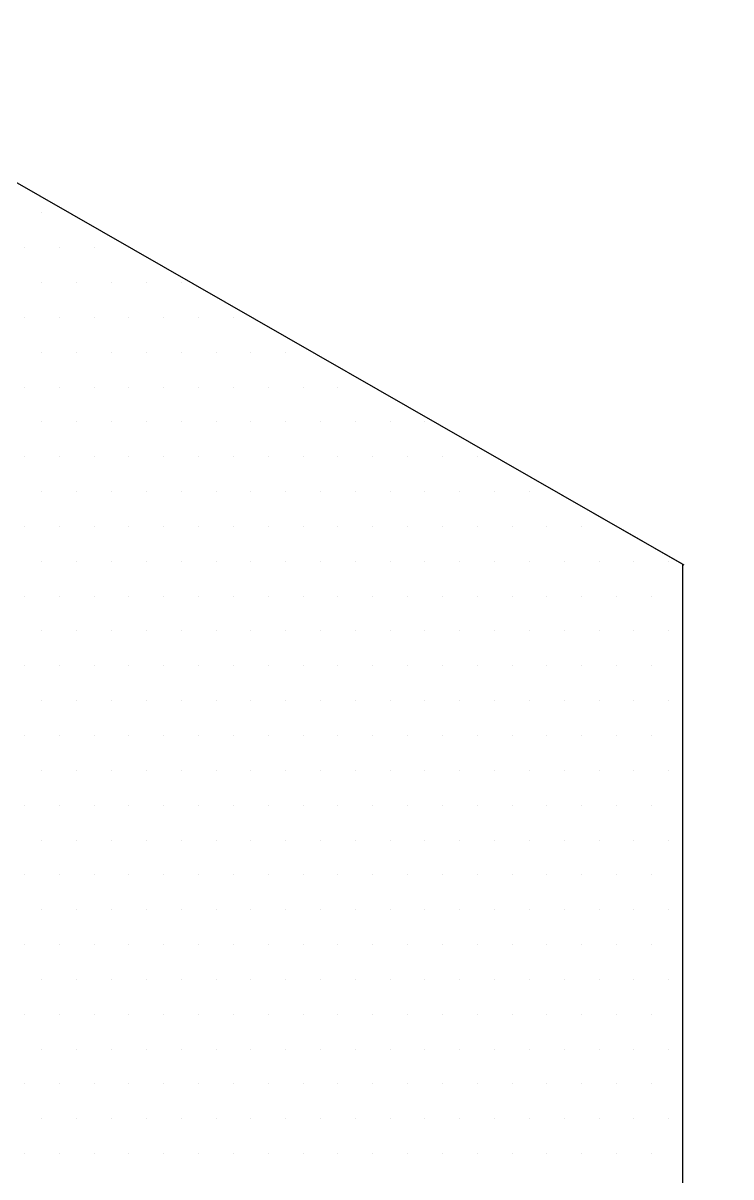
# Model space of a CAD drawing. Extents: x -1392 to 5791, y -3809 to 1722.
# Drawn here: x 1538.04 to 1565.48, y 1116.86 to 1161.56 of the extents above; entities that cross this region are included whole.
import ezdxf

# ---------------------------------------------------------------- set-up
doc = ezdxf.new("R2010")
doc.units = 0
doc.header["$MEASUREMENT"] = 0
for name, color, linetype, lineweight in [('.ATI-HATCH', 7, 'Continuous', 0), ('G-ANNO-TTLB', 7, 'Continuous', 0), ('TYVEK', 7, 'Continuous', 0)]:
    doc.layers.add(name, color=color, linetype=linetype, lineweight=lineweight)

# ---------------------------------------------------------------- blocks, each defined once
blk = doc.blocks.new('Block_87')
at = {"layer": '.ATI-HATCH'}
blk.add_open_spline([(1481.751, 1123.324), (1481.751, 1123.324), (1510.521, 1106.681), (1510.521, 1106.681), (1510.521, 1106.681), (1536.586, 1091.603), (1536.586, 1091.603), (1545.191, 1086.625), (1556.202, 1089.566), (1561.18, 1098.171), (1562.765, 1100.91), (1563.599, 1104.019), (1563.599, 1107.184), (1563.599, 1107.184), (1563.599, 1140.609), (1563.599, 1140.609), (1563.599, 1140.609), (1537.539, 1155.53), (1537.539, 1155.53), (1537.539, 1155.53), (1537.539, 1155.518), (1537.539, 1155.518), (1537.539, 1155.518), (1537.539, 1116.84), (1537.539, 1116.84), (1537.539, 1116.84), (1510.521, 1132.47), (1510.521, 1132.47), (1510.521, 1132.47), (1454.782, 1164.714), (1454.782, 1164.714), (1454.782, 1164.714), (1454.867, 1164.762), (1454.867, 1164.762), (1454.867, 1164.762), (1454.867, 1192.98), (1454.867, 1192.98), (1454.867, 1192.98), (1432.473, 1205.82), (1432.473, 1205.82), (1432.473, 1205.82), (1432.473, 1162.214), (1432.473, 1162.214), (1432.473, 1155.788), (1435.898, 1149.85), (1441.46, 1146.633), (1441.46, 1146.633), (1481.751, 1123.324), (1481.751, 1123.324)], degree=3, knots=[0, 0, 0, 0, 1, 1, 1, 2, 2, 2, 3, 3, 3, 4, 4, 4, 5, 5, 5, 6, 6, 6, 7, 7, 7, 8, 8, 8, 9, 9, 9, 10, 10, 10, 11, 11, 11, 12, 12, 12, 13, 13, 13, 14, 14, 14, 15, 15, 15, 16, 16, 16, 16], dxfattribs=at)
at = {"layer": '.ATI-HATCH', "color": 8, "lineweight": 0, "true_color": 0x808080}
for points in [[(1538.769, 1154.215), (1538.769, 1154.215), (1538.769, 1154.215), (1538.769, 1154.215)], [(1538.094, 1152.865), (1538.094, 1152.865), (1538.094, 1152.865), (1538.094, 1152.865)], [(1539.444, 1152.865), (1539.444, 1152.865), (1539.444, 1152.865), (1539.444, 1152.865)], [(1540.794, 1152.865), (1540.794, 1152.865), (1540.794, 1152.865), (1540.794, 1152.865)], [(1542.144, 1152.865), (1542.144, 1152.865), (1542.144, 1152.865), (1542.144, 1152.865)], [(1538.769, 1151.515), (1538.769, 1151.515), (1538.769, 1151.515), (1538.769, 1151.515)], [(1540.119, 1151.515), (1540.119, 1151.515), (1540.119, 1151.515), (1540.119, 1151.515)], [(1541.469, 1151.515), (1541.469, 1151.515), (1541.469, 1151.515), (1541.469, 1151.515)], [(1542.819, 1151.515), (1542.819, 1151.515), (1542.819, 1151.515), (1542.819, 1151.515)], [(1544.169, 1151.515), (1544.169, 1151.515), (1544.169, 1151.515), (1544.169, 1151.515)], [(1538.094, 1150.165), (1538.094, 1150.165), (1538.094, 1150.165), (1538.094, 1150.165)], [(1539.444, 1150.165), (1539.444, 1150.165), (1539.444, 1150.165), (1539.444, 1150.165)], [(1540.794, 1150.165), (1540.794, 1150.165), (1540.794, 1150.165), (1540.794, 1150.165)], [(1542.144, 1150.165), (1542.144, 1150.165), (1542.144, 1150.165), (1542.144, 1150.165)], [(1543.494, 1150.165), (1543.494, 1150.165), (1543.494, 1150.165), (1543.494, 1150.165)], [(1544.844, 1150.165), (1544.844, 1150.165), (1544.844, 1150.165), (1544.844, 1150.165)], [(1546.194, 1150.165), (1546.194, 1150.165), (1546.194, 1150.165), (1546.194, 1150.165)], [(1538.769, 1148.815), (1538.769, 1148.815), (1538.769, 1148.815), (1538.769, 1148.815)], [(1540.119, 1148.815), (1540.119, 1148.815), (1540.119, 1148.815), (1540.119, 1148.815)], [(1541.469, 1148.815), (1541.469, 1148.815), (1541.469, 1148.815), (1541.469, 1148.815)], [(1542.819, 1148.815), (1542.819, 1148.815), (1542.819, 1148.815), (1542.819, 1148.815)], [(1544.169, 1148.815), (1544.169, 1148.815), (1544.169, 1148.815), (1544.169, 1148.815)], [(1545.519, 1148.815), (1545.519, 1148.815), (1545.519, 1148.815), (1545.519, 1148.815)], [(1546.869, 1148.815), (1546.869, 1148.815), (1546.869, 1148.815), (1546.869, 1148.815)], [(1548.219, 1148.815), (1548.219, 1148.815), (1548.219, 1148.815), (1548.219, 1148.815)], [(1538.094, 1147.465), (1538.094, 1147.465), (1538.094, 1147.465), (1538.094, 1147.465)], [(1539.444, 1147.465), (1539.444, 1147.465), (1539.444, 1147.465), (1539.444, 1147.465)], [(1540.794, 1147.465), (1540.794, 1147.465), (1540.794, 1147.465), (1540.794, 1147.465)], [(1542.144, 1147.465), (1542.144, 1147.465), (1542.144, 1147.465), (1542.144, 1147.465)], [(1543.494, 1147.465), (1543.494, 1147.465), (1543.494, 1147.465), (1543.494, 1147.465)], [(1544.844, 1147.465), (1544.844, 1147.465), (1544.844, 1147.465), (1544.844, 1147.465)], [(1546.194, 1147.465), (1546.194, 1147.465), (1546.194, 1147.465), (1546.194, 1147.465)], [(1547.544, 1147.465), (1547.544, 1147.465), (1547.544, 1147.465), (1547.544, 1147.465)], [(1548.894, 1147.465), (1548.894, 1147.465), (1548.894, 1147.465), (1548.894, 1147.465)], [(1550.244, 1147.465), (1550.244, 1147.465), (1550.244, 1147.465), (1550.244, 1147.465)], [(1551.594, 1147.465), (1551.594, 1147.465), (1551.594, 1147.465), (1551.594, 1147.465)], [(1538.769, 1146.115), (1538.769, 1146.115), (1538.769, 1146.115), (1538.769, 1146.115)], [(1540.119, 1146.115), (1540.119, 1146.115), (1540.119, 1146.115), (1540.119, 1146.115)], [(1541.469, 1146.115), (1541.469, 1146.115), (1541.469, 1146.115), (1541.469, 1146.115)], [(1542.819, 1146.115), (1542.819, 1146.115), (1542.819, 1146.115), (1542.819, 1146.115)], [(1544.169, 1146.115), (1544.169, 1146.115), (1544.169, 1146.115), (1544.169, 1146.115)], [(1545.519, 1146.115), (1545.519, 1146.115), (1545.519, 1146.115), (1545.519, 1146.115)], [(1546.869, 1146.115), (1546.869, 1146.115), (1546.869, 1146.115), (1546.869, 1146.115)], [(1548.219, 1146.115), (1548.219, 1146.115), (1548.219, 1146.115), (1548.219, 1146.115)], [(1549.569, 1146.115), (1549.569, 1146.115), (1549.569, 1146.115), (1549.569, 1146.115)], [(1550.919, 1146.115), (1550.919, 1146.115), (1550.919, 1146.115), (1550.919, 1146.115)], [(1552.269, 1146.115), (1552.269, 1146.115), (1552.269, 1146.115), (1552.269, 1146.115)], [(1553.619, 1146.115), (1553.619, 1146.115), (1553.619, 1146.115), (1553.619, 1146.115)], [(1538.094, 1144.765), (1538.094, 1144.765), (1538.094, 1144.765), (1538.094, 1144.765)], [(1539.444, 1144.765), (1539.444, 1144.765), (1539.444, 1144.765), (1539.444, 1144.765)], [(1540.794, 1144.765), (1540.794, 1144.765), (1540.794, 1144.765), (1540.794, 1144.765)], [(1542.144, 1144.765), (1542.144, 1144.765), (1542.144, 1144.765), (1542.144, 1144.765)], [(1543.494, 1144.765), (1543.494, 1144.765), (1543.494, 1144.765), (1543.494, 1144.765)], [(1544.844, 1144.765), (1544.844, 1144.765), (1544.844, 1144.765), (1544.844, 1144.765)], [(1546.194, 1144.765), (1546.194, 1144.765), (1546.194, 1144.765), (1546.194, 1144.765)], [(1547.544, 1144.765), (1547.544, 1144.765), (1547.544, 1144.765), (1547.544, 1144.765)], [(1548.894, 1144.765), (1548.894, 1144.765), (1548.894, 1144.765), (1548.894, 1144.765)], [(1550.244, 1144.765), (1550.244, 1144.765), (1550.244, 1144.765), (1550.244, 1144.765)], [(1551.594, 1144.765), (1551.594, 1144.765), (1551.594, 1144.765), (1551.594, 1144.765)], [(1552.944, 1144.765), (1552.944, 1144.765), (1552.944, 1144.765), (1552.944, 1144.765)], [(1554.294, 1144.765), (1554.294, 1144.765), (1554.294, 1144.765), (1554.294, 1144.765)], [(1555.644, 1144.765), (1555.644, 1144.765), (1555.644, 1144.765), (1555.644, 1144.765)], [(1538.769, 1143.415), (1538.769, 1143.415), (1538.769, 1143.415), (1538.769, 1143.415)], [(1540.119, 1143.415), (1540.119, 1143.415), (1540.119, 1143.415), (1540.119, 1143.415)], [(1541.469, 1143.415), (1541.469, 1143.415), (1541.469, 1143.415), (1541.469, 1143.415)], [(1542.819, 1143.415), (1542.819, 1143.415), (1542.819, 1143.415), (1542.819, 1143.415)], [(1544.169, 1143.415), (1544.169, 1143.415), (1544.169, 1143.415), (1544.169, 1143.415)], [(1545.519, 1143.415), (1545.519, 1143.415), (1545.519, 1143.415), (1545.519, 1143.415)], [(1546.869, 1143.415), (1546.869, 1143.415), (1546.869, 1143.415), (1546.869, 1143.415)], [(1548.219, 1143.415), (1548.219, 1143.415), (1548.219, 1143.415), (1548.219, 1143.415)], [(1549.569, 1143.415), (1549.569, 1143.415), (1549.569, 1143.415), (1549.569, 1143.415)], [(1550.919, 1143.415), (1550.919, 1143.415), (1550.919, 1143.415), (1550.919, 1143.415)], [(1552.269, 1143.415), (1552.269, 1143.415), (1552.269, 1143.415), (1552.269, 1143.415)], [(1553.619, 1143.415), (1553.619, 1143.415), (1553.619, 1143.415), (1553.619, 1143.415)], [(1554.969, 1143.415), (1554.969, 1143.415), (1554.969, 1143.415), (1554.969, 1143.415)], [(1556.319, 1143.415), (1556.319, 1143.415), (1556.319, 1143.415), (1556.319, 1143.415)], [(1557.669, 1143.415), (1557.669, 1143.415), (1557.669, 1143.415), (1557.669, 1143.415)], [(1538.094, 1142.065), (1538.094, 1142.065), (1538.094, 1142.065), (1538.094, 1142.065)], [(1539.444, 1142.065), (1539.444, 1142.065), (1539.444, 1142.065), (1539.444, 1142.065)], [(1540.794, 1142.065), (1540.794, 1142.065), (1540.794, 1142.065), (1540.794, 1142.065)], [(1542.144, 1142.065), (1542.144, 1142.065), (1542.144, 1142.065), (1542.144, 1142.065)], [(1543.494, 1142.065), (1543.494, 1142.065), (1543.494, 1142.065), (1543.494, 1142.065)], [(1544.844, 1142.065), (1544.844, 1142.065), (1544.844, 1142.065), (1544.844, 1142.065)], [(1546.194, 1142.065), (1546.194, 1142.065), (1546.194, 1142.065), (1546.194, 1142.065)], [(1547.544, 1142.065), (1547.544, 1142.065), (1547.544, 1142.065), (1547.544, 1142.065)], [(1548.894, 1142.065), (1548.894, 1142.065), (1548.894, 1142.065), (1548.894, 1142.065)], [(1550.244, 1142.065), (1550.244, 1142.065), (1550.244, 1142.065), (1550.244, 1142.065)], [(1551.594, 1142.065), (1551.594, 1142.065), (1551.594, 1142.065), (1551.594, 1142.065)], [(1552.944, 1142.065), (1552.944, 1142.065), (1552.944, 1142.065), (1552.944, 1142.065)], [(1554.294, 1142.065), (1554.294, 1142.065), (1554.294, 1142.065), (1554.294, 1142.065)], [(1555.644, 1142.065), (1555.644, 1142.065), (1555.644, 1142.065), (1555.644, 1142.065)], [(1556.994, 1142.065), (1556.994, 1142.065), (1556.994, 1142.065), (1556.994, 1142.065)], [(1558.344, 1142.065), (1558.344, 1142.065), (1558.344, 1142.065), (1558.344, 1142.065)], [(1559.694, 1142.065), (1559.694, 1142.065), (1559.694, 1142.065), (1559.694, 1142.065)], [(1561.044, 1142.065), (1561.044, 1142.065), (1561.044, 1142.065), (1561.044, 1142.065)], [(1538.769, 1140.715), (1538.769, 1140.715), (1538.769, 1140.715), (1538.769, 1140.715)], [(1540.119, 1140.715), (1540.119, 1140.715), (1540.119, 1140.715), (1540.119, 1140.715)], [(1541.469, 1140.715), (1541.469, 1140.715), (1541.469, 1140.715), (1541.469, 1140.715)], [(1542.819, 1140.715), (1542.819, 1140.715), (1542.819, 1140.715), (1542.819, 1140.715)], [(1544.169, 1140.715), (1544.169, 1140.715), (1544.169, 1140.715), (1544.169, 1140.715)], [(1545.519, 1140.715), (1545.519, 1140.715), (1545.519, 1140.715), (1545.519, 1140.715)], [(1546.869, 1140.715), (1546.869, 1140.715), (1546.869, 1140.715), (1546.869, 1140.715)], [(1548.219, 1140.715), (1548.219, 1140.715), (1548.219, 1140.715), (1548.219, 1140.715)], [(1549.569, 1140.715), (1549.569, 1140.715), (1549.569, 1140.715), (1549.569, 1140.715)], [(1550.919, 1140.715), (1550.919, 1140.715), (1550.919, 1140.715), (1550.919, 1140.715)], [(1552.269, 1140.715), (1552.269, 1140.715), (1552.269, 1140.715), (1552.269, 1140.715)], [(1553.619, 1140.715), (1553.619, 1140.715), (1553.619, 1140.715), (1553.619, 1140.715)], [(1554.969, 1140.715), (1554.969, 1140.715), (1554.969, 1140.715), (1554.969, 1140.715)], [(1556.319, 1140.715), (1556.319, 1140.715), (1556.319, 1140.715), (1556.319, 1140.715)], [(1557.669, 1140.715), (1557.669, 1140.715), (1557.669, 1140.715), (1557.669, 1140.715)], [(1559.019, 1140.715), (1559.019, 1140.715), (1559.019, 1140.715), (1559.019, 1140.715)], [(1560.369, 1140.715), (1560.369, 1140.715), (1560.369, 1140.715), (1560.369, 1140.715)], [(1561.719, 1140.715), (1561.719, 1140.715), (1561.719, 1140.715), (1561.719, 1140.715)], [(1563.069, 1140.715), (1563.069, 1140.715), (1563.069, 1140.715), (1563.069, 1140.715)], [(1538.094, 1139.365), (1538.094, 1139.365), (1538.094, 1139.365), (1538.094, 1139.365)], [(1539.444, 1139.365), (1539.444, 1139.365), (1539.444, 1139.365), (1539.444, 1139.365)], [(1540.794, 1139.365), (1540.794, 1139.365), (1540.794, 1139.365), (1540.794, 1139.365)], [(1542.144, 1139.365), (1542.144, 1139.365), (1542.144, 1139.365), (1542.144, 1139.365)], [(1543.494, 1139.365), (1543.494, 1139.365), (1543.494, 1139.365), (1543.494, 1139.365)], [(1544.844, 1139.365), (1544.844, 1139.365), (1544.844, 1139.365), (1544.844, 1139.365)], [(1546.194, 1139.365), (1546.194, 1139.365), (1546.194, 1139.365), (1546.194, 1139.365)], [(1547.544, 1139.365), (1547.544, 1139.365), (1547.544, 1139.365), (1547.544, 1139.365)], [(1548.894, 1139.365), (1548.894, 1139.365), (1548.894, 1139.365), (1548.894, 1139.365)], [(1550.244, 1139.365), (1550.244, 1139.365), (1550.244, 1139.365), (1550.244, 1139.365)], [(1551.594, 1139.365), (1551.594, 1139.365), (1551.594, 1139.365), (1551.594, 1139.365)], [(1552.944, 1139.365), (1552.944, 1139.365), (1552.944, 1139.365), (1552.944, 1139.365)], [(1554.294, 1139.365), (1554.294, 1139.365), (1554.294, 1139.365), (1554.294, 1139.365)], [(1555.644, 1139.365), (1555.644, 1139.365), (1555.644, 1139.365), (1555.644, 1139.365)], [(1556.994, 1139.365), (1556.994, 1139.365), (1556.994, 1139.365), (1556.994, 1139.365)], [(1558.344, 1139.365), (1558.344, 1139.365), (1558.344, 1139.365), (1558.344, 1139.365)], [(1559.694, 1139.365), (1559.694, 1139.365), (1559.694, 1139.365), (1559.694, 1139.365)], [(1561.044, 1139.365), (1561.044, 1139.365), (1561.044, 1139.365), (1561.044, 1139.365)], [(1562.394, 1139.365), (1562.394, 1139.365), (1562.394, 1139.365), (1562.394, 1139.365)], [(1538.769, 1138.015), (1538.769, 1138.015), (1538.769, 1138.015), (1538.769, 1138.015)], [(1540.119, 1138.015), (1540.119, 1138.015), (1540.119, 1138.015), (1540.119, 1138.015)], [(1541.469, 1138.015), (1541.469, 1138.015), (1541.469, 1138.015), (1541.469, 1138.015)], [(1542.819, 1138.015), (1542.819, 1138.015), (1542.819, 1138.015), (1542.819, 1138.015)], [(1544.169, 1138.015), (1544.169, 1138.015), (1544.169, 1138.015), (1544.169, 1138.015)], [(1545.519, 1138.015), (1545.519, 1138.015), (1545.519, 1138.015), (1545.519, 1138.015)], [(1546.869, 1138.015), (1546.869, 1138.015), (1546.869, 1138.015), (1546.869, 1138.015)], [(1548.219, 1138.015), (1548.219, 1138.015), (1548.219, 1138.015), (1548.219, 1138.015)], [(1549.569, 1138.015), (1549.569, 1138.015), (1549.569, 1138.015), (1549.569, 1138.015)], [(1550.919, 1138.015), (1550.919, 1138.015), (1550.919, 1138.015), (1550.919, 1138.015)], [(1552.269, 1138.015), (1552.269, 1138.015), (1552.269, 1138.015), (1552.269, 1138.015)], [(1553.619, 1138.015), (1553.619, 1138.015), (1553.619, 1138.015), (1553.619, 1138.015)], [(1554.969, 1138.015), (1554.969, 1138.015), (1554.969, 1138.015), (1554.969, 1138.015)], [(1556.319, 1138.015), (1556.319, 1138.015), (1556.319, 1138.015), (1556.319, 1138.015)], [(1557.669, 1138.015), (1557.669, 1138.015), (1557.669, 1138.015), (1557.669, 1138.015)], [(1559.019, 1138.015), (1559.019, 1138.015), (1559.019, 1138.015), (1559.019, 1138.015)], [(1560.369, 1138.015), (1560.369, 1138.015), (1560.369, 1138.015), (1560.369, 1138.015)], [(1561.719, 1138.015), (1561.719, 1138.015), (1561.719, 1138.015), (1561.719, 1138.015)], [(1563.069, 1138.015), (1563.069, 1138.015), (1563.069, 1138.015), (1563.069, 1138.015)], [(1538.094, 1136.665), (1538.094, 1136.665), (1538.094, 1136.665), (1538.094, 1136.665)], [(1539.444, 1136.665), (1539.444, 1136.665), (1539.444, 1136.665), (1539.444, 1136.665)], [(1540.794, 1136.665), (1540.794, 1136.665), (1540.794, 1136.665), (1540.794, 1136.665)], [(1542.144, 1136.665), (1542.144, 1136.665), (1542.144, 1136.665), (1542.144, 1136.665)], [(1543.494, 1136.665), (1543.494, 1136.665), (1543.494, 1136.665), (1543.494, 1136.665)], [(1544.844, 1136.665), (1544.844, 1136.665), (1544.844, 1136.665), (1544.844, 1136.665)], [(1546.194, 1136.665), (1546.194, 1136.665), (1546.194, 1136.665), (1546.194, 1136.665)], [(1547.544, 1136.665), (1547.544, 1136.665), (1547.544, 1136.665), (1547.544, 1136.665)], [(1548.894, 1136.665), (1548.894, 1136.665), (1548.894, 1136.665), (1548.894, 1136.665)], [(1550.244, 1136.665), (1550.244, 1136.665), (1550.244, 1136.665), (1550.244, 1136.665)], [(1551.594, 1136.665), (1551.594, 1136.665), (1551.594, 1136.665), (1551.594, 1136.665)], [(1552.944, 1136.665), (1552.944, 1136.665), (1552.944, 1136.665), (1552.944, 1136.665)], [(1554.294, 1136.665), (1554.294, 1136.665), (1554.294, 1136.665), (1554.294, 1136.665)], [(1555.644, 1136.665), (1555.644, 1136.665), (1555.644, 1136.665), (1555.644, 1136.665)], [(1556.994, 1136.665), (1556.994, 1136.665), (1556.994, 1136.665), (1556.994, 1136.665)], [(1558.344, 1136.665), (1558.344, 1136.665), (1558.344, 1136.665), (1558.344, 1136.665)], [(1559.694, 1136.665), (1559.694, 1136.665), (1559.694, 1136.665), (1559.694, 1136.665)], [(1561.044, 1136.665), (1561.044, 1136.665), (1561.044, 1136.665), (1561.044, 1136.665)], [(1562.394, 1136.665), (1562.394, 1136.665), (1562.394, 1136.665), (1562.394, 1136.665)], [(1538.769, 1135.315), (1538.769, 1135.315), (1538.769, 1135.315), (1538.769, 1135.315)], [(1540.119, 1135.315), (1540.119, 1135.315), (1540.119, 1135.315), (1540.119, 1135.315)], [(1541.469, 1135.315), (1541.469, 1135.315), (1541.469, 1135.315), (1541.469, 1135.315)], [(1542.819, 1135.315), (1542.819, 1135.315), (1542.819, 1135.315), (1542.819, 1135.315)], [(1544.169, 1135.315), (1544.169, 1135.315), (1544.169, 1135.315), (1544.169, 1135.315)], [(1545.519, 1135.315), (1545.519, 1135.315), (1545.519, 1135.315), (1545.519, 1135.315)], [(1546.869, 1135.315), (1546.869, 1135.315), (1546.869, 1135.315), (1546.869, 1135.315)], [(1548.219, 1135.315), (1548.219, 1135.315), (1548.219, 1135.315), (1548.219, 1135.315)], [(1549.569, 1135.315), (1549.569, 1135.315), (1549.569, 1135.315), (1549.569, 1135.315)], [(1550.919, 1135.315), (1550.919, 1135.315), (1550.919, 1135.315), (1550.919, 1135.315)], [(1552.269, 1135.315), (1552.269, 1135.315), (1552.269, 1135.315), (1552.269, 1135.315)], [(1553.619, 1135.315), (1553.619, 1135.315), (1553.619, 1135.315), (1553.619, 1135.315)], [(1554.969, 1135.315), (1554.969, 1135.315), (1554.969, 1135.315), (1554.969, 1135.315)], [(1556.319, 1135.315), (1556.319, 1135.315), (1556.319, 1135.315), (1556.319, 1135.315)], [(1557.669, 1135.315), (1557.669, 1135.315), (1557.669, 1135.315), (1557.669, 1135.315)], [(1559.019, 1135.315), (1559.019, 1135.315), (1559.019, 1135.315), (1559.019, 1135.315)], [(1560.369, 1135.315), (1560.369, 1135.315), (1560.369, 1135.315), (1560.369, 1135.315)], [(1561.719, 1135.315), (1561.719, 1135.315), (1561.719, 1135.315), (1561.719, 1135.315)], [(1563.069, 1135.315), (1563.069, 1135.315), (1563.069, 1135.315), (1563.069, 1135.315)], [(1538.094, 1133.965), (1538.094, 1133.965), (1538.094, 1133.965), (1538.094, 1133.965)], [(1539.444, 1133.965), (1539.444, 1133.965), (1539.444, 1133.965), (1539.444, 1133.965)], [(1540.794, 1133.965), (1540.794, 1133.965), (1540.794, 1133.965), (1540.794, 1133.965)], [(1542.144, 1133.965), (1542.144, 1133.965), (1542.144, 1133.965), (1542.144, 1133.965)], [(1543.494, 1133.965), (1543.494, 1133.965), (1543.494, 1133.965), (1543.494, 1133.965)], [(1544.844, 1133.965), (1544.844, 1133.965), (1544.844, 1133.965), (1544.844, 1133.965)], [(1546.194, 1133.965), (1546.194, 1133.965), (1546.194, 1133.965), (1546.194, 1133.965)], [(1547.544, 1133.965), (1547.544, 1133.965), (1547.544, 1133.965), (1547.544, 1133.965)], [(1548.894, 1133.965), (1548.894, 1133.965), (1548.894, 1133.965), (1548.894, 1133.965)], [(1550.244, 1133.965), (1550.244, 1133.965), (1550.244, 1133.965), (1550.244, 1133.965)], [(1551.594, 1133.965), (1551.594, 1133.965), (1551.594, 1133.965), (1551.594, 1133.965)], [(1552.944, 1133.965), (1552.944, 1133.965), (1552.944, 1133.965), (1552.944, 1133.965)], [(1554.294, 1133.965), (1554.294, 1133.965), (1554.294, 1133.965), (1554.294, 1133.965)], [(1555.644, 1133.965), (1555.644, 1133.965), (1555.644, 1133.965), (1555.644, 1133.965)], [(1556.994, 1133.965), (1556.994, 1133.965), (1556.994, 1133.965), (1556.994, 1133.965)], [(1558.344, 1133.965), (1558.344, 1133.965), (1558.344, 1133.965), (1558.344, 1133.965)], [(1559.694, 1133.965), (1559.694, 1133.965), (1559.694, 1133.965), (1559.694, 1133.965)], [(1561.044, 1133.965), (1561.044, 1133.965), (1561.044, 1133.965), (1561.044, 1133.965)], [(1562.394, 1133.965), (1562.394, 1133.965), (1562.394, 1133.965), (1562.394, 1133.965)], [(1538.769, 1132.615), (1538.769, 1132.615), (1538.769, 1132.615), (1538.769, 1132.615)], [(1540.119, 1132.615), (1540.119, 1132.615), (1540.119, 1132.615), (1540.119, 1132.615)], [(1541.469, 1132.615), (1541.469, 1132.615), (1541.469, 1132.615), (1541.469, 1132.615)], [(1542.819, 1132.615), (1542.819, 1132.615), (1542.819, 1132.615), (1542.819, 1132.615)], [(1544.169, 1132.615), (1544.169, 1132.615), (1544.169, 1132.615), (1544.169, 1132.615)], [(1545.519, 1132.615), (1545.519, 1132.615), (1545.519, 1132.615), (1545.519, 1132.615)], [(1546.869, 1132.615), (1546.869, 1132.615), (1546.869, 1132.615), (1546.869, 1132.615)], [(1548.219, 1132.615), (1548.219, 1132.615), (1548.219, 1132.615), (1548.219, 1132.615)], [(1549.569, 1132.615), (1549.569, 1132.615), (1549.569, 1132.615), (1549.569, 1132.615)], [(1550.919, 1132.615), (1550.919, 1132.615), (1550.919, 1132.615), (1550.919, 1132.615)], [(1552.269, 1132.615), (1552.269, 1132.615), (1552.269, 1132.615), (1552.269, 1132.615)], [(1553.619, 1132.615), (1553.619, 1132.615), (1553.619, 1132.615), (1553.619, 1132.615)], [(1554.969, 1132.615), (1554.969, 1132.615), (1554.969, 1132.615), (1554.969, 1132.615)], [(1556.319, 1132.615), (1556.319, 1132.615), (1556.319, 1132.615), (1556.319, 1132.615)], [(1557.669, 1132.615), (1557.669, 1132.615), (1557.669, 1132.615), (1557.669, 1132.615)], [(1559.019, 1132.615), (1559.019, 1132.615), (1559.019, 1132.615), (1559.019, 1132.615)], [(1560.369, 1132.615), (1560.369, 1132.615), (1560.369, 1132.615), (1560.369, 1132.615)], [(1561.719, 1132.615), (1561.719, 1132.615), (1561.719, 1132.615), (1561.719, 1132.615)], [(1563.069, 1132.615), (1563.069, 1132.615), (1563.069, 1132.615), (1563.069, 1132.615)], [(1538.094, 1131.265), (1538.094, 1131.265), (1538.094, 1131.265), (1538.094, 1131.265)], [(1539.444, 1131.265), (1539.444, 1131.265), (1539.444, 1131.265), (1539.444, 1131.265)], [(1540.794, 1131.265), (1540.794, 1131.265), (1540.794, 1131.265), (1540.794, 1131.265)], [(1542.144, 1131.265), (1542.144, 1131.265), (1542.144, 1131.265), (1542.144, 1131.265)], [(1543.494, 1131.265), (1543.494, 1131.265), (1543.494, 1131.265), (1543.494, 1131.265)], [(1544.844, 1131.265), (1544.844, 1131.265), (1544.844, 1131.265), (1544.844, 1131.265)], [(1546.194, 1131.265), (1546.194, 1131.265), (1546.194, 1131.265), (1546.194, 1131.265)], [(1547.544, 1131.265), (1547.544, 1131.265), (1547.544, 1131.265), (1547.544, 1131.265)], [(1548.894, 1131.265), (1548.894, 1131.265), (1548.894, 1131.265), (1548.894, 1131.265)], [(1550.244, 1131.265), (1550.244, 1131.265), (1550.244, 1131.265), (1550.244, 1131.265)], [(1551.594, 1131.265), (1551.594, 1131.265), (1551.594, 1131.265), (1551.594, 1131.265)], [(1552.944, 1131.265), (1552.944, 1131.265), (1552.944, 1131.265), (1552.944, 1131.265)], [(1554.294, 1131.265), (1554.294, 1131.265), (1554.294, 1131.265), (1554.294, 1131.265)], [(1555.644, 1131.265), (1555.644, 1131.265), (1555.644, 1131.265), (1555.644, 1131.265)], [(1556.994, 1131.265), (1556.994, 1131.265), (1556.994, 1131.265), (1556.994, 1131.265)], [(1558.344, 1131.265), (1558.344, 1131.265), (1558.344, 1131.265), (1558.344, 1131.265)], [(1559.694, 1131.265), (1559.694, 1131.265), (1559.694, 1131.265), (1559.694, 1131.265)], [(1561.044, 1131.265), (1561.044, 1131.265), (1561.044, 1131.265), (1561.044, 1131.265)], [(1562.394, 1131.265), (1562.394, 1131.265), (1562.394, 1131.265), (1562.394, 1131.265)], [(1538.769, 1129.915), (1538.769, 1129.915), (1538.769, 1129.915), (1538.769, 1129.915)], [(1540.119, 1129.915), (1540.119, 1129.915), (1540.119, 1129.915), (1540.119, 1129.915)], [(1541.469, 1129.915), (1541.469, 1129.915), (1541.469, 1129.915), (1541.469, 1129.915)], [(1542.819, 1129.915), (1542.819, 1129.915), (1542.819, 1129.915), (1542.819, 1129.915)], [(1544.169, 1129.915), (1544.169, 1129.915), (1544.169, 1129.915), (1544.169, 1129.915)], [(1545.519, 1129.915), (1545.519, 1129.915), (1545.519, 1129.915), (1545.519, 1129.915)], [(1546.869, 1129.915), (1546.869, 1129.915), (1546.869, 1129.915), (1546.869, 1129.915)], [(1548.219, 1129.915), (1548.219, 1129.915), (1548.219, 1129.915), (1548.219, 1129.915)], [(1549.569, 1129.915), (1549.569, 1129.915), (1549.569, 1129.915), (1549.569, 1129.915)], [(1550.919, 1129.915), (1550.919, 1129.915), (1550.919, 1129.915), (1550.919, 1129.915)], [(1552.269, 1129.915), (1552.269, 1129.915), (1552.269, 1129.915), (1552.269, 1129.915)], [(1553.619, 1129.915), (1553.619, 1129.915), (1553.619, 1129.915), (1553.619, 1129.915)], [(1554.969, 1129.915), (1554.969, 1129.915), (1554.969, 1129.915), (1554.969, 1129.915)], [(1556.319, 1129.915), (1556.319, 1129.915), (1556.319, 1129.915), (1556.319, 1129.915)], [(1557.669, 1129.915), (1557.669, 1129.915), (1557.669, 1129.915), (1557.669, 1129.915)], [(1559.019, 1129.915), (1559.019, 1129.915), (1559.019, 1129.915), (1559.019, 1129.915)], [(1560.369, 1129.915), (1560.369, 1129.915), (1560.369, 1129.915), (1560.369, 1129.915)], [(1561.719, 1129.915), (1561.719, 1129.915), (1561.719, 1129.915), (1561.719, 1129.915)], [(1563.069, 1129.915), (1563.069, 1129.915), (1563.069, 1129.915), (1563.069, 1129.915)], [(1538.094, 1128.565), (1538.094, 1128.565), (1538.094, 1128.565), (1538.094, 1128.565)], [(1539.444, 1128.565), (1539.444, 1128.565), (1539.444, 1128.565), (1539.444, 1128.565)], [(1540.794, 1128.565), (1540.794, 1128.565), (1540.794, 1128.565), (1540.794, 1128.565)], [(1542.144, 1128.565), (1542.144, 1128.565), (1542.144, 1128.565), (1542.144, 1128.565)], [(1543.494, 1128.565), (1543.494, 1128.565), (1543.494, 1128.565), (1543.494, 1128.565)], [(1544.844, 1128.565), (1544.844, 1128.565), (1544.844, 1128.565), (1544.844, 1128.565)], [(1546.194, 1128.565), (1546.194, 1128.565), (1546.194, 1128.565), (1546.194, 1128.565)], [(1547.544, 1128.565), (1547.544, 1128.565), (1547.544, 1128.565), (1547.544, 1128.565)], [(1548.894, 1128.565), (1548.894, 1128.565), (1548.894, 1128.565), (1548.894, 1128.565)], [(1550.244, 1128.565), (1550.244, 1128.565), (1550.244, 1128.565), (1550.244, 1128.565)], [(1551.594, 1128.565), (1551.594, 1128.565), (1551.594, 1128.565), (1551.594, 1128.565)], [(1552.944, 1128.565), (1552.944, 1128.565), (1552.944, 1128.565), (1552.944, 1128.565)], [(1554.294, 1128.565), (1554.294, 1128.565), (1554.294, 1128.565), (1554.294, 1128.565)], [(1555.644, 1128.565), (1555.644, 1128.565), (1555.644, 1128.565), (1555.644, 1128.565)], [(1556.994, 1128.565), (1556.994, 1128.565), (1556.994, 1128.565), (1556.994, 1128.565)], [(1558.344, 1128.565), (1558.344, 1128.565), (1558.344, 1128.565), (1558.344, 1128.565)], [(1559.694, 1128.565), (1559.694, 1128.565), (1559.694, 1128.565), (1559.694, 1128.565)], [(1561.044, 1128.565), (1561.044, 1128.565), (1561.044, 1128.565), (1561.044, 1128.565)], [(1562.394, 1128.565), (1562.394, 1128.565), (1562.394, 1128.565), (1562.394, 1128.565)], [(1538.769, 1127.215), (1538.769, 1127.215), (1538.769, 1127.215), (1538.769, 1127.215)], [(1540.119, 1127.215), (1540.119, 1127.215), (1540.119, 1127.215), (1540.119, 1127.215)], [(1541.469, 1127.215), (1541.469, 1127.215), (1541.469, 1127.215), (1541.469, 1127.215)], [(1542.819, 1127.215), (1542.819, 1127.215), (1542.819, 1127.215), (1542.819, 1127.215)], [(1544.169, 1127.215), (1544.169, 1127.215), (1544.169, 1127.215), (1544.169, 1127.215)], [(1545.519, 1127.215), (1545.519, 1127.215), (1545.519, 1127.215), (1545.519, 1127.215)], [(1546.869, 1127.215), (1546.869, 1127.215), (1546.869, 1127.215), (1546.869, 1127.215)], [(1548.219, 1127.215), (1548.219, 1127.215), (1548.219, 1127.215), (1548.219, 1127.215)], [(1549.569, 1127.215), (1549.569, 1127.215), (1549.569, 1127.215), (1549.569, 1127.215)], [(1550.919, 1127.215), (1550.919, 1127.215), (1550.919, 1127.215), (1550.919, 1127.215)], [(1552.269, 1127.215), (1552.269, 1127.215), (1552.269, 1127.215), (1552.269, 1127.215)], [(1553.619, 1127.215), (1553.619, 1127.215), (1553.619, 1127.215), (1553.619, 1127.215)], [(1554.969, 1127.215), (1554.969, 1127.215), (1554.969, 1127.215), (1554.969, 1127.215)], [(1556.319, 1127.215), (1556.319, 1127.215), (1556.319, 1127.215), (1556.319, 1127.215)], [(1557.669, 1127.215), (1557.669, 1127.215), (1557.669, 1127.215), (1557.669, 1127.215)], [(1559.019, 1127.215), (1559.019, 1127.215), (1559.019, 1127.215), (1559.019, 1127.215)], [(1560.369, 1127.215), (1560.369, 1127.215), (1560.369, 1127.215), (1560.369, 1127.215)], [(1561.719, 1127.215), (1561.719, 1127.215), (1561.719, 1127.215), (1561.719, 1127.215)], [(1563.069, 1127.215), (1563.069, 1127.215), (1563.069, 1127.215), (1563.069, 1127.215)], [(1538.094, 1125.865), (1538.094, 1125.865), (1538.094, 1125.865), (1538.094, 1125.865)], [(1539.444, 1125.865), (1539.444, 1125.865), (1539.444, 1125.865), (1539.444, 1125.865)], [(1540.794, 1125.865), (1540.794, 1125.865), (1540.794, 1125.865), (1540.794, 1125.865)], [(1542.144, 1125.865), (1542.144, 1125.865), (1542.144, 1125.865), (1542.144, 1125.865)], [(1543.494, 1125.865), (1543.494, 1125.865), (1543.494, 1125.865), (1543.494, 1125.865)], [(1544.844, 1125.865), (1544.844, 1125.865), (1544.844, 1125.865), (1544.844, 1125.865)], [(1546.194, 1125.865), (1546.194, 1125.865), (1546.194, 1125.865), (1546.194, 1125.865)], [(1547.544, 1125.865), (1547.544, 1125.865), (1547.544, 1125.865), (1547.544, 1125.865)], [(1548.894, 1125.865), (1548.894, 1125.865), (1548.894, 1125.865), (1548.894, 1125.865)], [(1550.244, 1125.865), (1550.244, 1125.865), (1550.244, 1125.865), (1550.244, 1125.865)], [(1551.594, 1125.865), (1551.594, 1125.865), (1551.594, 1125.865), (1551.594, 1125.865)], [(1552.944, 1125.865), (1552.944, 1125.865), (1552.944, 1125.865), (1552.944, 1125.865)], [(1554.294, 1125.865), (1554.294, 1125.865), (1554.294, 1125.865), (1554.294, 1125.865)], [(1555.644, 1125.865), (1555.644, 1125.865), (1555.644, 1125.865), (1555.644, 1125.865)], [(1556.994, 1125.865), (1556.994, 1125.865), (1556.994, 1125.865), (1556.994, 1125.865)], [(1558.344, 1125.865), (1558.344, 1125.865), (1558.344, 1125.865), (1558.344, 1125.865)], [(1559.694, 1125.865), (1559.694, 1125.865), (1559.694, 1125.865), (1559.694, 1125.865)], [(1561.044, 1125.865), (1561.044, 1125.865), (1561.044, 1125.865), (1561.044, 1125.865)], [(1562.394, 1125.865), (1562.394, 1125.865), (1562.394, 1125.865), (1562.394, 1125.865)], [(1538.769, 1124.515), (1538.769, 1124.515), (1538.769, 1124.515), (1538.769, 1124.515)], [(1540.119, 1124.515), (1540.119, 1124.515), (1540.119, 1124.515), (1540.119, 1124.515)], [(1541.469, 1124.515), (1541.469, 1124.515), (1541.469, 1124.515), (1541.469, 1124.515)], [(1542.819, 1124.515), (1542.819, 1124.515), (1542.819, 1124.515), (1542.819, 1124.515)], [(1544.169, 1124.515), (1544.169, 1124.515), (1544.169, 1124.515), (1544.169, 1124.515)], [(1545.519, 1124.515), (1545.519, 1124.515), (1545.519, 1124.515), (1545.519, 1124.515)], [(1546.869, 1124.515), (1546.869, 1124.515), (1546.869, 1124.515), (1546.869, 1124.515)], [(1548.219, 1124.515), (1548.219, 1124.515), (1548.219, 1124.515), (1548.219, 1124.515)], [(1549.569, 1124.515), (1549.569, 1124.515), (1549.569, 1124.515), (1549.569, 1124.515)], [(1550.919, 1124.515), (1550.919, 1124.515), (1550.919, 1124.515), (1550.919, 1124.515)], [(1552.269, 1124.515), (1552.269, 1124.515), (1552.269, 1124.515), (1552.269, 1124.515)], [(1553.619, 1124.515), (1553.619, 1124.515), (1553.619, 1124.515), (1553.619, 1124.515)], [(1554.969, 1124.515), (1554.969, 1124.515), (1554.969, 1124.515), (1554.969, 1124.515)], [(1556.319, 1124.515), (1556.319, 1124.515), (1556.319, 1124.515), (1556.319, 1124.515)], [(1557.669, 1124.515), (1557.669, 1124.515), (1557.669, 1124.515), (1557.669, 1124.515)], [(1559.019, 1124.515), (1559.019, 1124.515), (1559.019, 1124.515), (1559.019, 1124.515)], [(1560.369, 1124.515), (1560.369, 1124.515), (1560.369, 1124.515), (1560.369, 1124.515)], [(1561.719, 1124.515), (1561.719, 1124.515), (1561.719, 1124.515), (1561.719, 1124.515)], [(1563.069, 1124.515), (1563.069, 1124.515), (1563.069, 1124.515), (1563.069, 1124.515)], [(1538.094, 1123.165), (1538.094, 1123.165), (1538.094, 1123.165), (1538.094, 1123.165)], [(1539.444, 1123.165), (1539.444, 1123.165), (1539.444, 1123.165), (1539.444, 1123.165)], [(1540.794, 1123.165), (1540.794, 1123.165), (1540.794, 1123.165), (1540.794, 1123.165)], [(1542.144, 1123.165), (1542.144, 1123.165), (1542.144, 1123.165), (1542.144, 1123.165)], [(1543.494, 1123.165), (1543.494, 1123.165), (1543.494, 1123.165), (1543.494, 1123.165)], [(1544.844, 1123.165), (1544.844, 1123.165), (1544.844, 1123.165), (1544.844, 1123.165)], [(1546.194, 1123.165), (1546.194, 1123.165), (1546.194, 1123.165), (1546.194, 1123.165)], [(1547.544, 1123.165), (1547.544, 1123.165), (1547.544, 1123.165), (1547.544, 1123.165)], [(1548.894, 1123.165), (1548.894, 1123.165), (1548.894, 1123.165), (1548.894, 1123.165)], [(1550.244, 1123.165), (1550.244, 1123.165), (1550.244, 1123.165), (1550.244, 1123.165)], [(1551.594, 1123.165), (1551.594, 1123.165), (1551.594, 1123.165), (1551.594, 1123.165)], [(1552.944, 1123.165), (1552.944, 1123.165), (1552.944, 1123.165), (1552.944, 1123.165)], [(1554.294, 1123.165), (1554.294, 1123.165), (1554.294, 1123.165), (1554.294, 1123.165)], [(1555.644, 1123.165), (1555.644, 1123.165), (1555.644, 1123.165), (1555.644, 1123.165)], [(1556.994, 1123.165), (1556.994, 1123.165), (1556.994, 1123.165), (1556.994, 1123.165)], [(1558.344, 1123.165), (1558.344, 1123.165), (1558.344, 1123.165), (1558.344, 1123.165)], [(1559.694, 1123.165), (1559.694, 1123.165), (1559.694, 1123.165), (1559.694, 1123.165)], [(1561.044, 1123.165), (1561.044, 1123.165), (1561.044, 1123.165), (1561.044, 1123.165)], [(1562.394, 1123.165), (1562.394, 1123.165), (1562.394, 1123.165), (1562.394, 1123.165)], [(1538.769, 1121.815), (1538.769, 1121.815), (1538.769, 1121.815), (1538.769, 1121.815)], [(1540.119, 1121.815), (1540.119, 1121.815), (1540.119, 1121.815), (1540.119, 1121.815)], [(1541.469, 1121.815), (1541.469, 1121.815), (1541.469, 1121.815), (1541.469, 1121.815)], [(1542.819, 1121.815), (1542.819, 1121.815), (1542.819, 1121.815), (1542.819, 1121.815)], [(1544.169, 1121.815), (1544.169, 1121.815), (1544.169, 1121.815), (1544.169, 1121.815)], [(1545.519, 1121.815), (1545.519, 1121.815), (1545.519, 1121.815), (1545.519, 1121.815)], [(1546.869, 1121.815), (1546.869, 1121.815), (1546.869, 1121.815), (1546.869, 1121.815)], [(1548.219, 1121.815), (1548.219, 1121.815), (1548.219, 1121.815), (1548.219, 1121.815)], [(1549.569, 1121.815), (1549.569, 1121.815), (1549.569, 1121.815), (1549.569, 1121.815)], [(1550.919, 1121.815), (1550.919, 1121.815), (1550.919, 1121.815), (1550.919, 1121.815)], [(1552.269, 1121.815), (1552.269, 1121.815), (1552.269, 1121.815), (1552.269, 1121.815)], [(1553.619, 1121.815), (1553.619, 1121.815), (1553.619, 1121.815), (1553.619, 1121.815)], [(1554.969, 1121.815), (1554.969, 1121.815), (1554.969, 1121.815), (1554.969, 1121.815)], [(1556.319, 1121.815), (1556.319, 1121.815), (1556.319, 1121.815), (1556.319, 1121.815)], [(1557.669, 1121.815), (1557.669, 1121.815), (1557.669, 1121.815), (1557.669, 1121.815)], [(1559.019, 1121.815), (1559.019, 1121.815), (1559.019, 1121.815), (1559.019, 1121.815)], [(1560.369, 1121.815), (1560.369, 1121.815), (1560.369, 1121.815), (1560.369, 1121.815)], [(1561.719, 1121.815), (1561.719, 1121.815), (1561.719, 1121.815), (1561.719, 1121.815)], [(1563.069, 1121.815), (1563.069, 1121.815), (1563.069, 1121.815), (1563.069, 1121.815)], [(1538.094, 1120.465), (1538.094, 1120.465), (1538.094, 1120.465), (1538.094, 1120.465)], [(1539.444, 1120.465), (1539.444, 1120.465), (1539.444, 1120.465), (1539.444, 1120.465)], [(1540.794, 1120.465), (1540.794, 1120.465), (1540.794, 1120.465), (1540.794, 1120.465)], [(1542.144, 1120.465), (1542.144, 1120.465), (1542.144, 1120.465), (1542.144, 1120.465)], [(1543.494, 1120.465), (1543.494, 1120.465), (1543.494, 1120.465), (1543.494, 1120.465)], [(1544.844, 1120.465), (1544.844, 1120.465), (1544.844, 1120.465), (1544.844, 1120.465)], [(1546.194, 1120.465), (1546.194, 1120.465), (1546.194, 1120.465), (1546.194, 1120.465)], [(1547.544, 1120.465), (1547.544, 1120.465), (1547.544, 1120.465), (1547.544, 1120.465)], [(1548.894, 1120.465), (1548.894, 1120.465), (1548.894, 1120.465), (1548.894, 1120.465)], [(1550.244, 1120.465), (1550.244, 1120.465), (1550.244, 1120.465), (1550.244, 1120.465)], [(1551.594, 1120.465), (1551.594, 1120.465), (1551.594, 1120.465), (1551.594, 1120.465)], [(1552.944, 1120.465), (1552.944, 1120.465), (1552.944, 1120.465), (1552.944, 1120.465)], [(1554.294, 1120.465), (1554.294, 1120.465), (1554.294, 1120.465), (1554.294, 1120.465)], [(1555.644, 1120.465), (1555.644, 1120.465), (1555.644, 1120.465), (1555.644, 1120.465)], [(1556.994, 1120.465), (1556.994, 1120.465), (1556.994, 1120.465), (1556.994, 1120.465)], [(1558.344, 1120.465), (1558.344, 1120.465), (1558.344, 1120.465), (1558.344, 1120.465)], [(1559.694, 1120.465), (1559.694, 1120.465), (1559.694, 1120.465), (1559.694, 1120.465)], [(1561.044, 1120.465), (1561.044, 1120.465), (1561.044, 1120.465), (1561.044, 1120.465)], [(1562.394, 1120.465), (1562.394, 1120.465), (1562.394, 1120.465), (1562.394, 1120.465)], [(1538.769, 1119.115), (1538.769, 1119.115), (1538.769, 1119.115), (1538.769, 1119.115)], [(1540.119, 1119.115), (1540.119, 1119.115), (1540.119, 1119.115), (1540.119, 1119.115)], [(1541.469, 1119.115), (1541.469, 1119.115), (1541.469, 1119.115), (1541.469, 1119.115)], [(1542.819, 1119.115), (1542.819, 1119.115), (1542.819, 1119.115), (1542.819, 1119.115)], [(1544.169, 1119.115), (1544.169, 1119.115), (1544.169, 1119.115), (1544.169, 1119.115)], [(1545.519, 1119.115), (1545.519, 1119.115), (1545.519, 1119.115), (1545.519, 1119.115)], [(1546.869, 1119.115), (1546.869, 1119.115), (1546.869, 1119.115), (1546.869, 1119.115)], [(1548.219, 1119.115), (1548.219, 1119.115), (1548.219, 1119.115), (1548.219, 1119.115)], [(1549.569, 1119.115), (1549.569, 1119.115), (1549.569, 1119.115), (1549.569, 1119.115)], [(1550.919, 1119.115), (1550.919, 1119.115), (1550.919, 1119.115), (1550.919, 1119.115)], [(1552.269, 1119.115), (1552.269, 1119.115), (1552.269, 1119.115), (1552.269, 1119.115)], [(1553.619, 1119.115), (1553.619, 1119.115), (1553.619, 1119.115), (1553.619, 1119.115)], [(1554.969, 1119.115), (1554.969, 1119.115), (1554.969, 1119.115), (1554.969, 1119.115)], [(1556.319, 1119.115), (1556.319, 1119.115), (1556.319, 1119.115), (1556.319, 1119.115)], [(1557.669, 1119.115), (1557.669, 1119.115), (1557.669, 1119.115), (1557.669, 1119.115)], [(1559.019, 1119.115), (1559.019, 1119.115), (1559.019, 1119.115), (1559.019, 1119.115)], [(1560.369, 1119.115), (1560.369, 1119.115), (1560.369, 1119.115), (1560.369, 1119.115)], [(1561.719, 1119.115), (1561.719, 1119.115), (1561.719, 1119.115), (1561.719, 1119.115)], [(1563.069, 1119.115), (1563.069, 1119.115), (1563.069, 1119.115), (1563.069, 1119.115)], [(1538.094, 1117.765), (1538.094, 1117.765), (1538.094, 1117.765), (1538.094, 1117.765)], [(1539.444, 1117.765), (1539.444, 1117.765), (1539.444, 1117.765), (1539.444, 1117.765)], [(1540.794, 1117.765), (1540.794, 1117.765), (1540.794, 1117.765), (1540.794, 1117.765)], [(1542.144, 1117.765), (1542.144, 1117.765), (1542.144, 1117.765), (1542.144, 1117.765)], [(1543.494, 1117.765), (1543.494, 1117.765), (1543.494, 1117.765), (1543.494, 1117.765)], [(1544.844, 1117.765), (1544.844, 1117.765), (1544.844, 1117.765), (1544.844, 1117.765)], [(1546.194, 1117.765), (1546.194, 1117.765), (1546.194, 1117.765), (1546.194, 1117.765)], [(1547.544, 1117.765), (1547.544, 1117.765), (1547.544, 1117.765), (1547.544, 1117.765)], [(1548.894, 1117.765), (1548.894, 1117.765), (1548.894, 1117.765), (1548.894, 1117.765)], [(1550.244, 1117.765), (1550.244, 1117.765), (1550.244, 1117.765), (1550.244, 1117.765)], [(1551.594, 1117.765), (1551.594, 1117.765), (1551.594, 1117.765), (1551.594, 1117.765)], [(1552.944, 1117.765), (1552.944, 1117.765), (1552.944, 1117.765), (1552.944, 1117.765)], [(1554.294, 1117.765), (1554.294, 1117.765), (1554.294, 1117.765), (1554.294, 1117.765)], [(1555.644, 1117.765), (1555.644, 1117.765), (1555.644, 1117.765), (1555.644, 1117.765)], [(1556.994, 1117.765), (1556.994, 1117.765), (1556.994, 1117.765), (1556.994, 1117.765)], [(1558.344, 1117.765), (1558.344, 1117.765), (1558.344, 1117.765), (1558.344, 1117.765)], [(1559.694, 1117.765), (1559.694, 1117.765), (1559.694, 1117.765), (1559.694, 1117.765)], [(1561.044, 1117.765), (1561.044, 1117.765), (1561.044, 1117.765), (1561.044, 1117.765)], [(1562.394, 1117.765), (1562.394, 1117.765), (1562.394, 1117.765), (1562.394, 1117.765)]]:
    blk.add_open_spline(points, degree=3, dxfattribs=at)

msp = doc.modelspace()

# ---------------------------------------------------------------- hatches: boundary and pattern name
at = {"layer": 'G-ANNO-TTLB', "true_color": 0xff00ff, "transparency": 33554687}
h = msp.add_hatch(color=6, dxfattribs=at)
edge = h.paths.add_edge_path()
edge.add_spline(control_points=[(1773.018, -796.5), (1773.018, -796.5), (-1156.5, -796.5), (-1156.5, -796.5), (-1156.5, -796.5), (-1156.5, 1660.5), (-1156.5, 1660.5), (-1156.5, 1660.5), (1773.018, 1660.5), (1773.018, 1660.5), (1773.018, 1660.5), (1773.018, -796.5), (1773.018, -796.5)], knot_values=[0, 0, 0, 0, 1, 1, 1, 2, 2, 2, 3, 3, 3, 4, 4, 4, 4], degree=3, periodic=0)
edge = h.paths.add_edge_path()
edge.add_spline(control_points=[(-1147.5, 1651.5), (-1147.5, 1651.5), (-1147.5, -787.5), (-1147.5, -787.5), (-1147.5, -787.5), (1764.018, -787.5), (1764.018, -787.5), (1764.018, -787.5), (1764.018, 1651.5), (1764.018, 1651.5), (1764.018, 1651.5), (-1147.5, 1651.5), (-1147.5, 1651.5)], knot_values=[0, 0, 0, 0, 1, 1, 1, 2, 2, 2, 3, 3, 3, 4, 4, 4, 4], degree=3, periodic=0)
edge.add_line((-1147.5, 1651.5), (-1147.5, 1651.5))

# ---------------------------------------------------------------- linework, layer by layer
at = {"layer": 'G-ANNO-TTLB'}
for points in [[(1773.018, -796.5), (1773.018, -796.5), (-1156.5, -796.5), (-1156.5, -796.5), (-1156.5, -796.5), (-1156.5, 1660.5), (-1156.5, 1660.5), (-1156.5, 1660.5), (1773.018, 1660.5), (1773.018, 1660.5), (1773.018, 1660.5), (1773.018, -796.5), (1773.018, -796.5)], [(-1147.5, 1651.5), (-1147.5, 1651.5), (-1147.5, -787.5), (-1147.5, -787.5), (-1147.5, -787.5), (1764.018, -787.5), (1764.018, -787.5), (1764.018, -787.5), (1764.018, 1651.5), (1764.018, 1651.5), (1764.018, 1651.5), (-1147.5, 1651.5), (-1147.5, 1651.5)]]:
    msp.add_open_spline(points, degree=3, knots=[0, 0, 0, 0, 1, 1, 1, 2, 2, 2, 3, 3, 3, 4, 4, 4, 4], dxfattribs=at)
at = {"layer": 'TYVEK', "color": 4, "lineweight": 25, "true_color": 0x00ffff}
for p, q in [((1537.539, 1155.53), (1563.653, 1140.578)), ((1563.599, 1140.609), (1563.599, 1107.184))]:
    msp.add_line(p, q, dxfattribs=at)

# ---------------------------------------------------------------- block references
at = {"layer": '.ATI-HATCH'}
msp.add_blockref('Block_87', (0, 0), dxfattribs=at)

doc.saveas('drawing.dxf')
